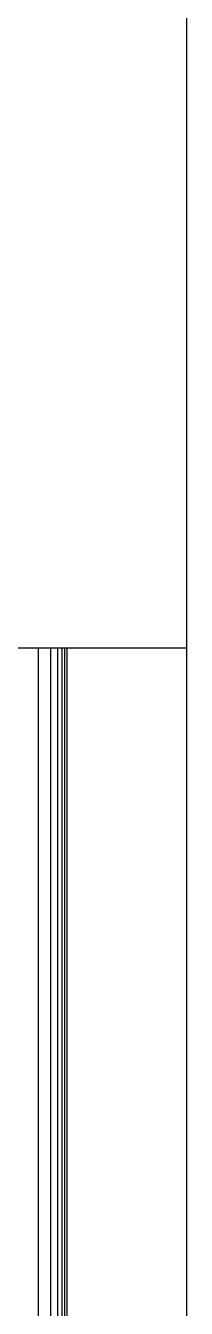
# Model space of a CAD drawing. Extents: x 152 to 700, y -120 to 84.
# Drawn here: x 178.441 to 178.563, y 71.178 to 72.151 of the extents above; entities that cross this region are included whole.
import ezdxf

# ---------------------------------------------------------------- set-up
doc = ezdxf.new("R2010")
doc.units = 0
doc.header["$LTSCALE"] = 0.03
doc.layers.get('0').update_dxf_attribs({"linetype": 'CONTINUOUS'})
doc.layers.add('MUEBLES', color=8, linetype='CONTINUOUS')

msp = doc.modelspace()

# ---------------------------------------------------------------- linework, layer by layer
at = {"ltscale": 0.03}
for p, q in [((178.56265, 73.40945), (178.56265, 70.25407)), ((175.99647, 71.67907), (178.56265, 71.67907)), ((178.47214, 70.73407), (178.47214, 71.67907))]:
    msp.add_line(p, q, dxfattribs=at)
at = {"layer": 'MUEBLES', "ltscale": 0.03}
for p, q in [((178.45062, 70.73407), (178.45062, 71.67907)), ((178.45988, 70.73407), (178.45988, 71.67907)), ((178.46517, 70.73407), (178.46517, 71.67907)), ((178.46848, 70.73407), (178.46848, 71.67907)), ((178.47046, 70.73407), (178.47046, 71.67907))]:
    msp.add_line(p, q, dxfattribs=at)

doc.saveas('drawing.dxf')
